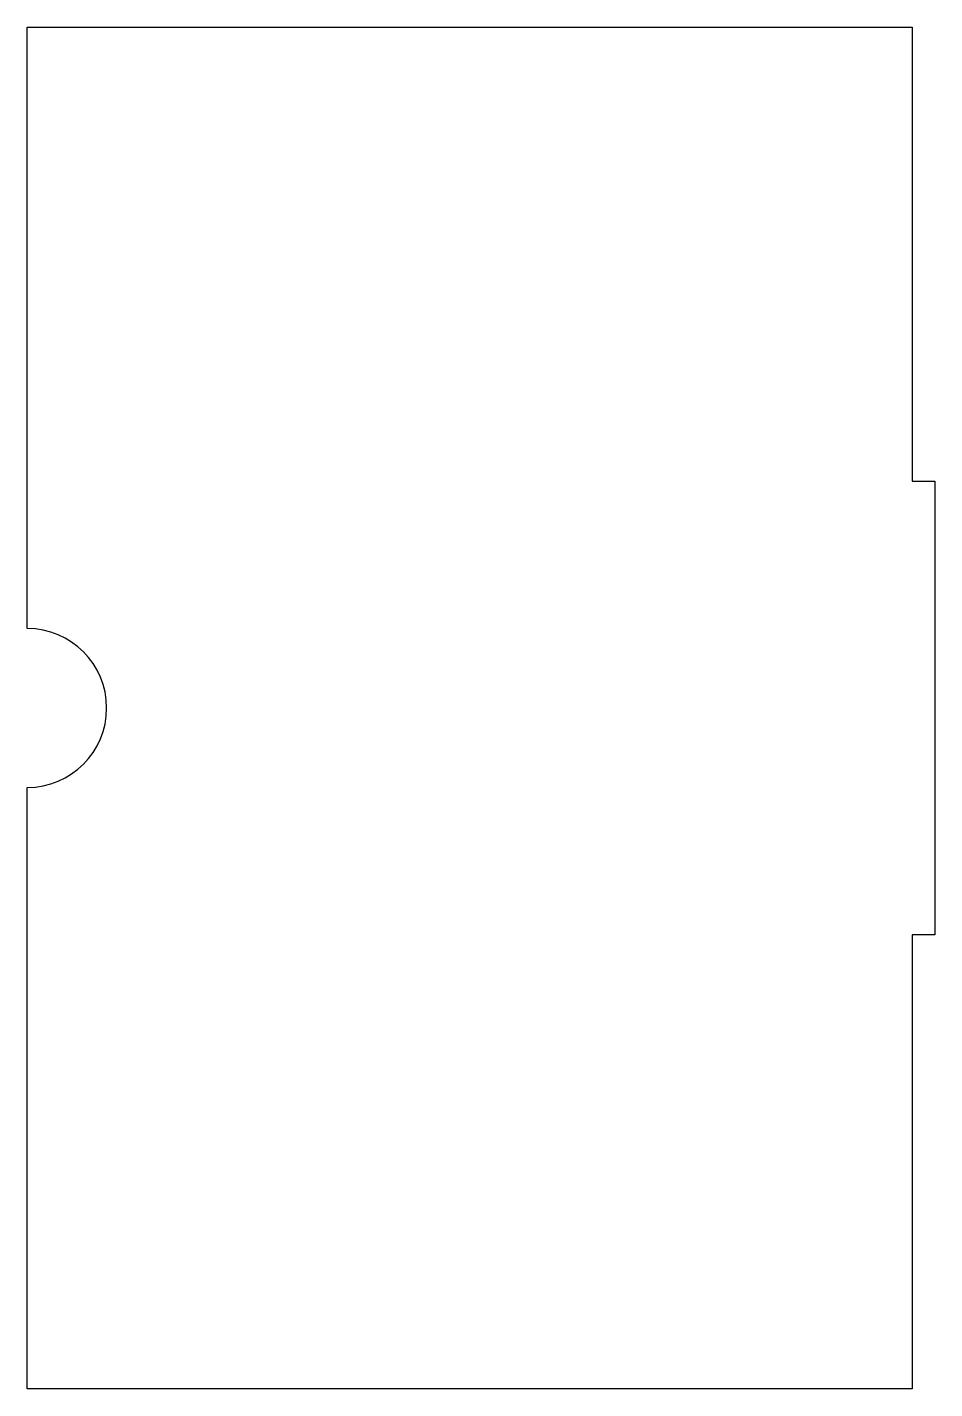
# Model space of a CAD drawing. Header units: millimetres. Extents: x -60 to 60, y -90 to 90.
import ezdxf

# ---------------------------------------------------------------- set-up
doc = ezdxf.new("R2010")
doc.units = ezdxf.units.MM

msp = doc.modelspace()

# ---------------------------------------------------------------- linework, layer by layer
at = {"color": 7, "linetype": 'Continuous', "lineweight": 25}
for p, q in [((-60, 90), (57, 90)), ((-60, 10.5), (-60, 90)), ((57, 90), (57, 30)), ((57, 30), (60, 30)), ((60, 30), (60, -30)), ((-60, -90), (-60, -10.5)), ((57, -30), (57, -90)), ((60, -30), (57, -30)), ((57, -90), (-60, -90))]:
    msp.add_line(p, q, dxfattribs=at)
msp.add_arc((-60, 0), 10.5, 270, 90, dxfattribs=at)

doc.saveas('drawing.dxf')
